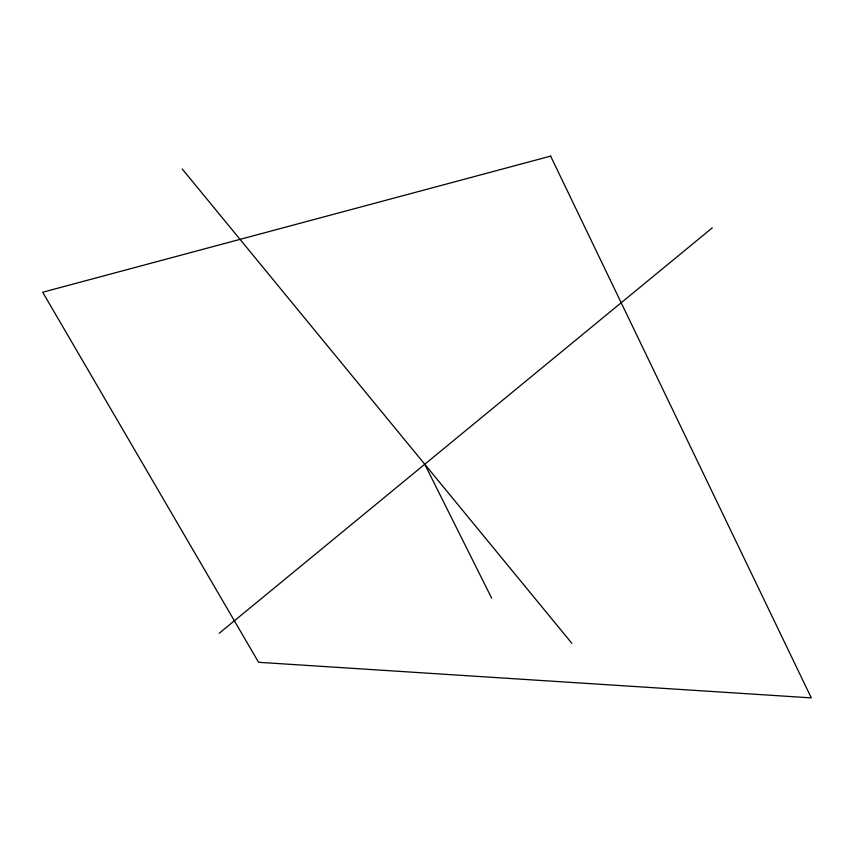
<?xml version="1.0" encoding="UTF-8"?>
<svg xmlns="http://www.w3.org/2000/svg" width="854" height="854" viewBox="0 0 854 854"><rect width="100%" height="100%" fill="white"/><g stroke="black" fill="none" stroke-linecap="round" stroke-linejoin="round"><path stroke-width="1.28" d="M219.254 633.23L712.311 227.826M182.201 168.964L571.838 643.297M424.769 464.256L491.68 598.206M550.638 156.122L42.7 292.239L258.581 662.298L811.3 697.878L550.638 156.122"/></g></svg>
